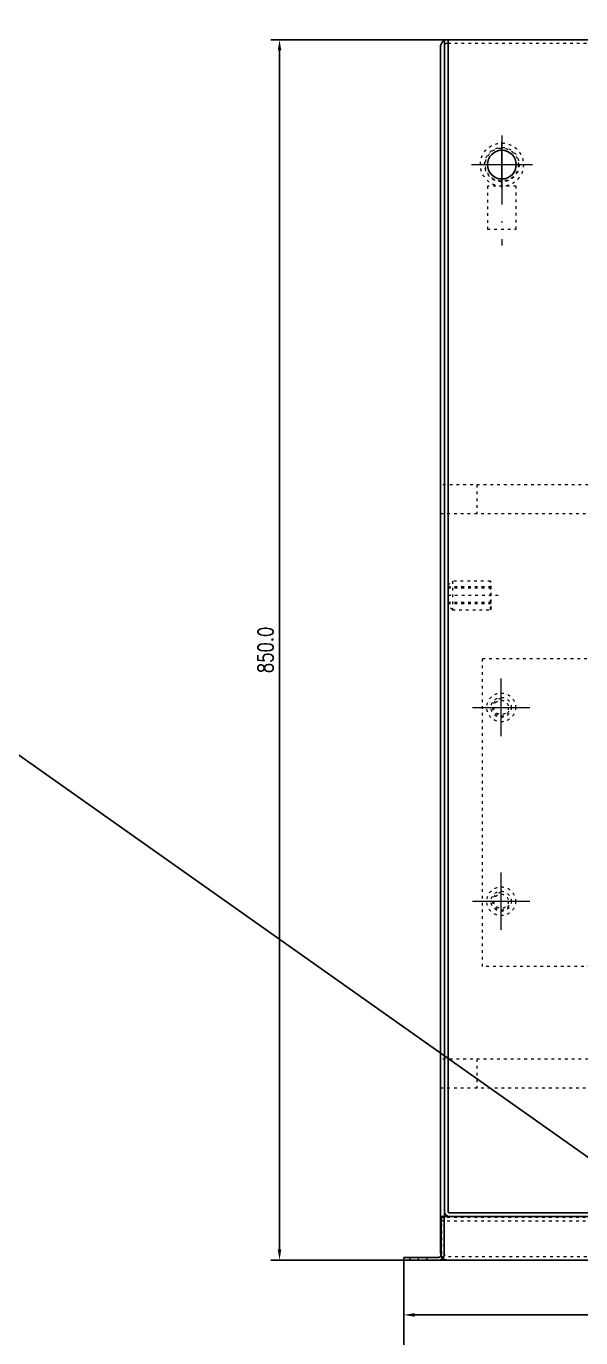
# Model space of a CAD drawing. Header units: millimetres. Extents: x 13152 to 35294, y -6229 to 54471.
# Drawn here: x 29386 to 29772, y 52012 to 52926 of the extents above; entities that cross this region are included whole.
import ezdxf

# ---------------------------------------------------------------- set-up
doc = ezdxf.new("R2010")
doc.units = ezdxf.units.MM
doc.header["$LTSCALE"] = 4
doc.linetypes.add('ACAD_ISO03W100', pattern=[1.18, 0.47, -0.71])
doc.linetypes.add('ACAD_ISO10W100', pattern=[18, 12, -3, 0, -3])
doc.layers.add('标注、文本', color=3, linetype='Continuous', lineweight=25)
doc.styles.add('TH_GBDIM', font='romans.shx', dxfattribs={"width": 0.8, "bigfont": 'gbcbig.shx'})
doc.dimstyles.new('TH_GBDIM1', dxfattribs={"dimscale": 3, "dimtxt": 3.5, "dimasz": 2.5, "dimexe": 2, "dimexo": 0, "dimgap": 1.5, "dimtad": 1, "dimdec": 1, "dimzin": 0, "dimdsep": 46, "dimtxsty": 'TH_GBDIM', "dimcen": 2.5, "dimclrd": 3, "dimclre": 256, "dimclrt": 2, "dimadec": 0, "dimazin": 0, "dimtfac": 0.714286, "dimtdec": 1, "dimtmove": 0, "dimatfit": 3, "dimfxl": 0, "dimtzin": 0, "dimlwd": -1, "dimlwe": -1, "dimarcsym": 0})

# ---------------------------------------------------------------- blocks, each defined once
blk = doc.blocks.new('*D221')
at = {"layer": 'Defpoints', "color": 0}
for p in [(29679.55, 52916.39), (29562.48, 52066.39), (29679.55, 52066.39)]:
    blk.add_point(p, dxfattribs=at)
at = {"layer": '标注、文本'}
for p, q in [((29679.55, 52916.39), (29556.48, 52916.39)), ((29679.55, 52066.39), (29556.48, 52066.39))]:
    blk.add_line(p, q, dxfattribs=at)
at = {"layer": '标注、文本', "color": 3}
blk.add_line((29562.48, 52908.89), (29562.48, 52073.89), dxfattribs=at)
for points in [[(29561.23, 52908.89), (29563.73, 52908.89), (29562.48, 52916.39)], [(29561.23, 52073.89), (29563.73, 52073.89), (29562.48, 52066.39)]]:
    blk.add_solid(points, dxfattribs=at)
at = {"layer": '标注、文本', "color": 2, "insert": (29552.73, 52491.39), "char_height": 10.5, "attachment_point": 5, "rotation": 90, "style": 'TH_GBDIM'}
blk.add_mtext('850.0', dxfattribs=at)
blk = doc.blocks.new('*D224')
at = {"layer": 'Defpoints', "color": 0}
for p in [(29649.09, 52068.39), (30684.06, 52070.39), (29649.09, 51998.09)]:
    blk.add_point(p, dxfattribs=at)
at = {"layer": '标注、文本'}
for p, q in [((29649.09, 52068.39), (29649.09, 51992.09)), ((30684.06, 52070.39), (30684.06, 51992.09))]:
    blk.add_line(p, q, dxfattribs=at)
at = {"layer": '标注、文本', "color": 3}
blk.add_line((30676.56, 51998.09), (29656.59, 51998.09), dxfattribs=at)
for points in [[(29656.59, 51999.34), (29656.59, 51996.84), (29649.09, 51998.09)], [(30676.56, 51999.34), (30676.56, 51996.84), (30684.06, 51998.09)]]:
    blk.add_solid(points, dxfattribs=at)
at = {"layer": '标注、文本', "color": 2, "insert": (30166.57, 52007.84), "char_height": 10.5, "attachment_point": 5, "style": 'TH_GBDIM'}
blk.add_mtext('1035', dxfattribs=at)
blk = doc.blocks.new('*D226')
at = {"layer": 'Defpoints', "color": 0}
for p in [(30716.06, 52201.39), (29649.09, 52068.39), (29649.09, 51944.44)]:
    blk.add_point(p, dxfattribs=at)
at = {"layer": '标注、文本'}
for p, q in [((30716.06, 52201.39), (30716.06, 51938.44)), ((29649.09, 52068.39), (29649.09, 51938.44))]:
    blk.add_line(p, q, dxfattribs=at)
at = {"layer": '标注、文本', "color": 3}
blk.add_line((30708.56, 51944.44), (29656.59, 51944.44), dxfattribs=at)
for points in [[(29656.59, 51945.69), (29656.59, 51943.19), (29649.09, 51944.44)], [(30708.56, 51945.69), (30708.56, 51943.19), (30716.06, 51944.44)]]:
    blk.add_solid(points, dxfattribs=at)
at = {"layer": '标注、文本', "color": 2, "insert": (30182.57, 51954.19), "char_height": 10.5, "attachment_point": 5, "style": 'TH_GBDIM'}
blk.add_mtext('1065', dxfattribs=at)
blk = doc.blocks.new('*D230')
at = {"layer": 'Defpoints', "color": 0}
for p in [(29649.09, 52066.39), (30189.06, 52066.39), (29649.09, 52028.29)]:
    blk.add_point(p, dxfattribs=at)
at = {"layer": '标注、文本'}
for p, q in [((29649.09, 52066.39), (29649.09, 52022.29)), ((30189.06, 52066.39), (30189.06, 52022.29))]:
    blk.add_line(p, q, dxfattribs=at)
at = {"layer": '标注、文本', "color": 3}
blk.add_line((30181.56, 52028.29), (29656.59, 52028.29), dxfattribs=at)
for points in [[(29656.59, 52029.54), (29656.59, 52027.04), (29649.09, 52028.29)], [(30181.56, 52029.54), (30181.56, 52027.04), (30189.06, 52028.29)]]:
    blk.add_solid(points, dxfattribs=at)
at = {"layer": '标注、文本', "color": 2, "insert": (29919.07, 52038.04), "char_height": 10.5, "attachment_point": 5, "style": 'TH_GBDIM'}
blk.add_mtext('540', dxfattribs=at)

msp = doc.modelspace()

# ---------------------------------------------------------------- linework, layer by layer
at = {"layer": '标注、文本'}
for p, q in [((26477.58, 54471.32), (34765.86, 48610.32)), ((29677.3, 52915.86), (29677.3, 52100.39)), ((29679.55, 52916.39), (30184.05, 52916.39)), ((29679.55, 52913.89), (29679.8, 52913.89)), ((29679.8, 52916.39), (29679.8, 52100.39)), ((29674.55, 52911.39), (29674.55, 52071.39)), ((29677.05, 52099.39), (29677.45, 52099.39)), ((29680.8, 52099.39), (30183.3, 52099.39)), ((29674.55, 52096.89), (30183.3, 52096.89)), ((29675.09, 52096.39), (29675.09, 52070.39)), ((29677.09, 52096.39), (29675.09, 52096.39)), ((29677.09, 52070.39), (29677.09, 52096.39)), ((29673.09, 52068.39), (29649.09, 52068.39)), ((29649.09, 52068.39), (29649.09, 52066.39)), ((29649.09, 52066.39), (30189.06, 52066.39)), ((29649.09, 52066.39), (29673.09, 52066.39)), ((29653.09, 52068.39), (29653.09, 52066.39)), ((29665.09, 52068.39), (29665.09, 52066.39))]:
    msp.add_line(p, q, dxfattribs=at)
at = {"layer": '标注、文本', "color": 2, "linetype": 'ACAD_ISO03W100', "lineweight": 18}
for p, q in [((29677.05, 52915.72), (29677.05, 52071.39)), ((29679.8, 52913.89), (30184.55, 52913.89)), ((29707.27, 52814.39), (29707.27, 52784.39)), ((29727.27, 52814.39), (29707.27, 52814.39)), ((29727.27, 52784.39), (29727.27, 52814.39)), ((29707.27, 52784.39), (29727.27, 52784.39)), ((30164.3, 52606.41), (29674.55, 52606.41)), ((29699.8, 52606.41), (29699.8, 52586.41)), ((29674.55, 52586.41), (30164.3, 52586.41)), ((29679.8, 52536.39), (29682.8, 52539.39)), ((29709.3, 52539.39), (29682.8, 52539.39)), ((29682.8, 52539.39), (29682.8, 52519.39)), ((29709.8, 52538.89), (29709.3, 52539.39)), ((29709.3, 52519.39), (29709.3, 52539.39)), ((29709.8, 52519.89), (29709.8, 52538.89)), ((29679.8, 52536.39), (29679.8, 52522.39)), ((29709.8, 52535.39), (29679.8, 52535.39)), ((29709.8, 52534.39), (29679.8, 52534.39)), ((29714.8, 52529.39), (29679.8, 52529.39)), ((29709.8, 52524.39), (29679.8, 52524.39)), ((29709.8, 52523.39), (29679.8, 52523.39)), ((29682.8, 52519.39), (29679.8, 52522.39)), ((29682.8, 52519.39), (29709.3, 52519.39)), ((29709.3, 52519.39), (29709.8, 52519.89)), ((30164.3, 52206.41), (29674.55, 52206.41)), ((29699.8, 52206.41), (29699.8, 52186.41)), ((29674.55, 52186.41), (30164.3, 52186.41)), ((29674.55, 52096.39), (30186.81, 52096.39)), ((29674.55, 52093.89), (30186.81, 52093.89)), ((29675.31, 52096.39), (29675.31, 52066.39)), ((29649.09, 52066.39), (30186.8, 52066.39)), ((29675.31, 52068.89), (30189.06, 52068.89)), ((29675.31, 52068.89), (30186.81, 52068.89))]:
    msp.add_line(p, q, dxfattribs=at)
at = {"layer": '标注、文本', "color": 1, "linetype": 'ACAD_ISO10W100', "lineweight": 18}
for p, q in [((29717.27, 52849.64), (29717.27, 52773.12)), ((29717.27, 52813.52), (29717.27, 52845.26)), ((29696.05, 52829.39), (29738.49, 52829.39)), ((29700.98, 52829.39), (29733.56, 52829.39)), ((29716.78, 52431.39), (29716.78, 52471.39)), ((29696.78, 52451.39), (29736.78, 52451.39)), ((29716.78, 52296.39), (29716.78, 52336.39)), ((29696.78, 52316.39), (29736.78, 52316.39)), ((29659.09, 52068.39), (29659.09, 52066.39))]:
    msp.add_line(p, q, dxfattribs=at)
at = {"layer": '标注、文本', "color": 2, "linetype": 'ACAD_ISO03W100', "lineweight": 18}
msp.add_lwpolyline([(29703.79, 52485.44), (30161.38, 52485.44), (30161.38, 52271.02), (29703.79, 52271.02)], close=True, dxfattribs=at)
for centre, radius in [((29717.27, 52829.39), 15), ((29717.27, 52829.39), 12), ((29717.27, 52829.39), 11.5), ((29716.78, 52451.39), 10), ((29716.78, 52451.39), 7), ((29716.78, 52451.39), 5), ((29716.78, 52316.39), 10), ((29716.78, 52316.39), 7), ((29716.78, 52316.39), 5)]:
    msp.add_circle(centre, radius, dxfattribs=at)
at = {"layer": '标注、文本'}
msp.add_circle((29717.27, 52829.39), 10, dxfattribs=at)
for centre, radius, start, end in [((29679.55, 52911.39), 5, 90, 180.03567), ((29680.8, 52100.39), 3.5, 180, 270), ((29680.8, 52100.39), 1, 180, 270), ((29673.09, 52070.39), 2, 270, 0), ((29673.09, 52070.39), 4, 270, 0), ((29679.55, 52071.39), 5, 180, 270)]:
    msp.add_arc(centre, radius, start, end, dxfattribs=at)
at = {"layer": '标注、文本', "color": 2, "linetype": 'ACAD_ISO03W100', "lineweight": 18}
for centre, radius, start, end in [((29679.55, 52911.39), 2.5, 90, 180.03567), ((29717.27, 52829.39), 10, 90, 0), ((29716.78, 52451.39), 6, 90, 0), ((29716.78, 52316.39), 6, 90, 0), ((29679.55, 52071.39), 2.5, 180, 270)]:
    msp.add_arc(centre, radius, start, end, dxfattribs=at)

# ---------------------------------------------------------------- dimensions: what is measured, and where the dimension line sits
at = {"layer": '标注、文本'}
dim = msp.add_linear_dim(base=(29562.48, 52066.39), p1=(29679.55, 52916.39), p2=(29679.55, 52066.39), angle=90, dimstyle='TH_GBDIM1', dxfattribs=at)
dim.commit()
dim.dimension.update_dxf_attribs({"geometry": '*D221', "text_midpoint": (29552.73, 52491.39)})
for base, p1, p2, text, picture, middle in [((29649.09, 51944.44), (30716.06, 52201.39), (29649.09, 52068.39), '1065', '*D226', (30182.57, 51954.19)), ((29649.09, 51998.09), (30684.06, 52070.39), (29649.09, 52068.39), '1035', '*D224', (30166.57, 52007.84)), ((29649.09, 52028.29), (30189.06, 52066.39), (29649.09, 52066.39), '540', '*D230', (29919.07, 52038.04))]:
    dim = msp.add_linear_dim(base=base, p1=p1, p2=p2, text=text, dimstyle='TH_GBDIM1', dxfattribs=at)
    dim.commit()
    dim.dimension.update_dxf_attribs({"geometry": picture, "text_midpoint": middle})

doc.saveas('drawing.dxf')
